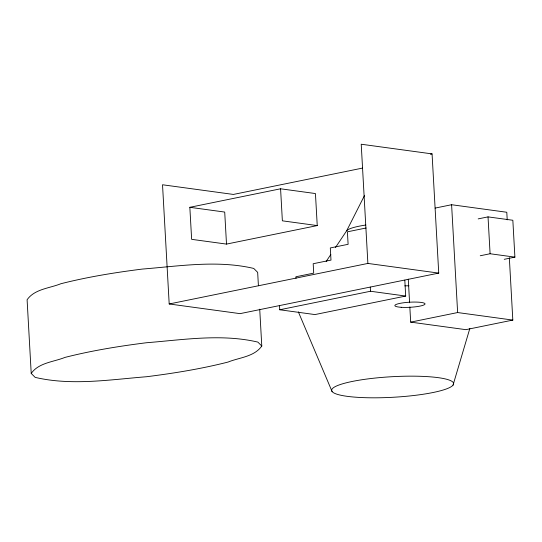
<?xml version="1.0" encoding="UTF-8"?>
<svg xmlns="http://www.w3.org/2000/svg" width="542" height="542" viewBox="0 0 542 542"><rect width="100%" height="100%" fill="white"/><g stroke="black" fill="none" stroke-linecap="round" stroke-linejoin="round"><path stroke-width="0.81" d="M453.044 385.138A61.104 10.298 -3.2 0 0 369.766 378.668A61.104 10.298 -3.2 0 0 355.078 397.151A61.104 10.298 -3.2 0 0 453.044 385.138L469.86 328.384M335.484 247.504L346.677 230.757L364.617 195.296M326.162 261.468L330.823 254.489M31.219 373.438C38.672 362.666 53.699 361.968 64.965 357.408C91.754 350.599 119.071 346.189 146.475 342.74C183.243 339.807 221.448 333.56 257.85 342.097L261.786 346.026C254.333 356.805 239.307 357.496 228.04 362.063C201.245 368.872 173.935 373.282 146.53 376.731C109.762 379.664 71.558 385.911 35.155 377.374L31.219 373.438L27.1 299.773C34.553 289.001 49.579 288.303 60.846 283.744C87.641 276.935 114.951 272.524 142.356 269.069C179.124 266.142 217.328 259.889 253.731 268.432L257.667 272.362L258.412 285.756M362.53 168.088L233.385 194.436L162.525 184.768L169.192 303.974L240.045 313.642L438.735 273.1L432.069 153.894L361.216 144.226L367.882 263.432L438.735 273.1M430.416 154.233L432.069 153.894M189.842 207.308L280.58 188.792L315.444 193.555L317.239 225.58L226.502 244.096L191.638 239.34L189.842 207.308L224.713 212.064L226.502 244.096M435.131 208.087L451.601 204.727L506.79 212.261L507.217 219.842M366.141 227.992L347.408 231.813L348.113 244.306L330.308 247.938L330.986 260.099L313.188 263.73L313.71 273.134L295.912 276.766L296 278.351M478.186 218.887L488.03 216.881L512.84 220.262L514.9 257.132L504.229 259.313M169.192 303.974L367.882 263.432M480.246 255.756L490.097 253.751L514.9 257.132M279.516 305.607L279.753 309.767L370.504 291.25L405.694 296.054L404.806 280.194M405.694 296.054L314.943 314.57L279.753 309.767M409.833 306.968L410.68 322.131L457.631 312.551L512.82 320.085L509.338 257.748M512.82 320.085L465.863 329.665L410.68 322.131M317.239 225.58L282.368 220.824L280.58 188.792M298.357 311.88L332.077 391.534M488.03 216.881L490.097 253.751M451.601 204.727L457.631 312.551M408.275 279.171L409.596 302.761M370.267 287.077L370.504 291.25M259.726 309.197L261.786 346.026M404.793 285.851A91.652 15.44 -3.2 0 1 408.98 285.769M346.677 230.757A37.574 6.335 -3.2 0 1 365.742 225.045M401.202 307.294A15.115 2.547 -3.2 0 0 424.975 304.164A15.115 2.547 -3.2 0 0 403.675 302.761A15.115 2.547 -3.2 0 0 401.202 307.294"/></g></svg>
